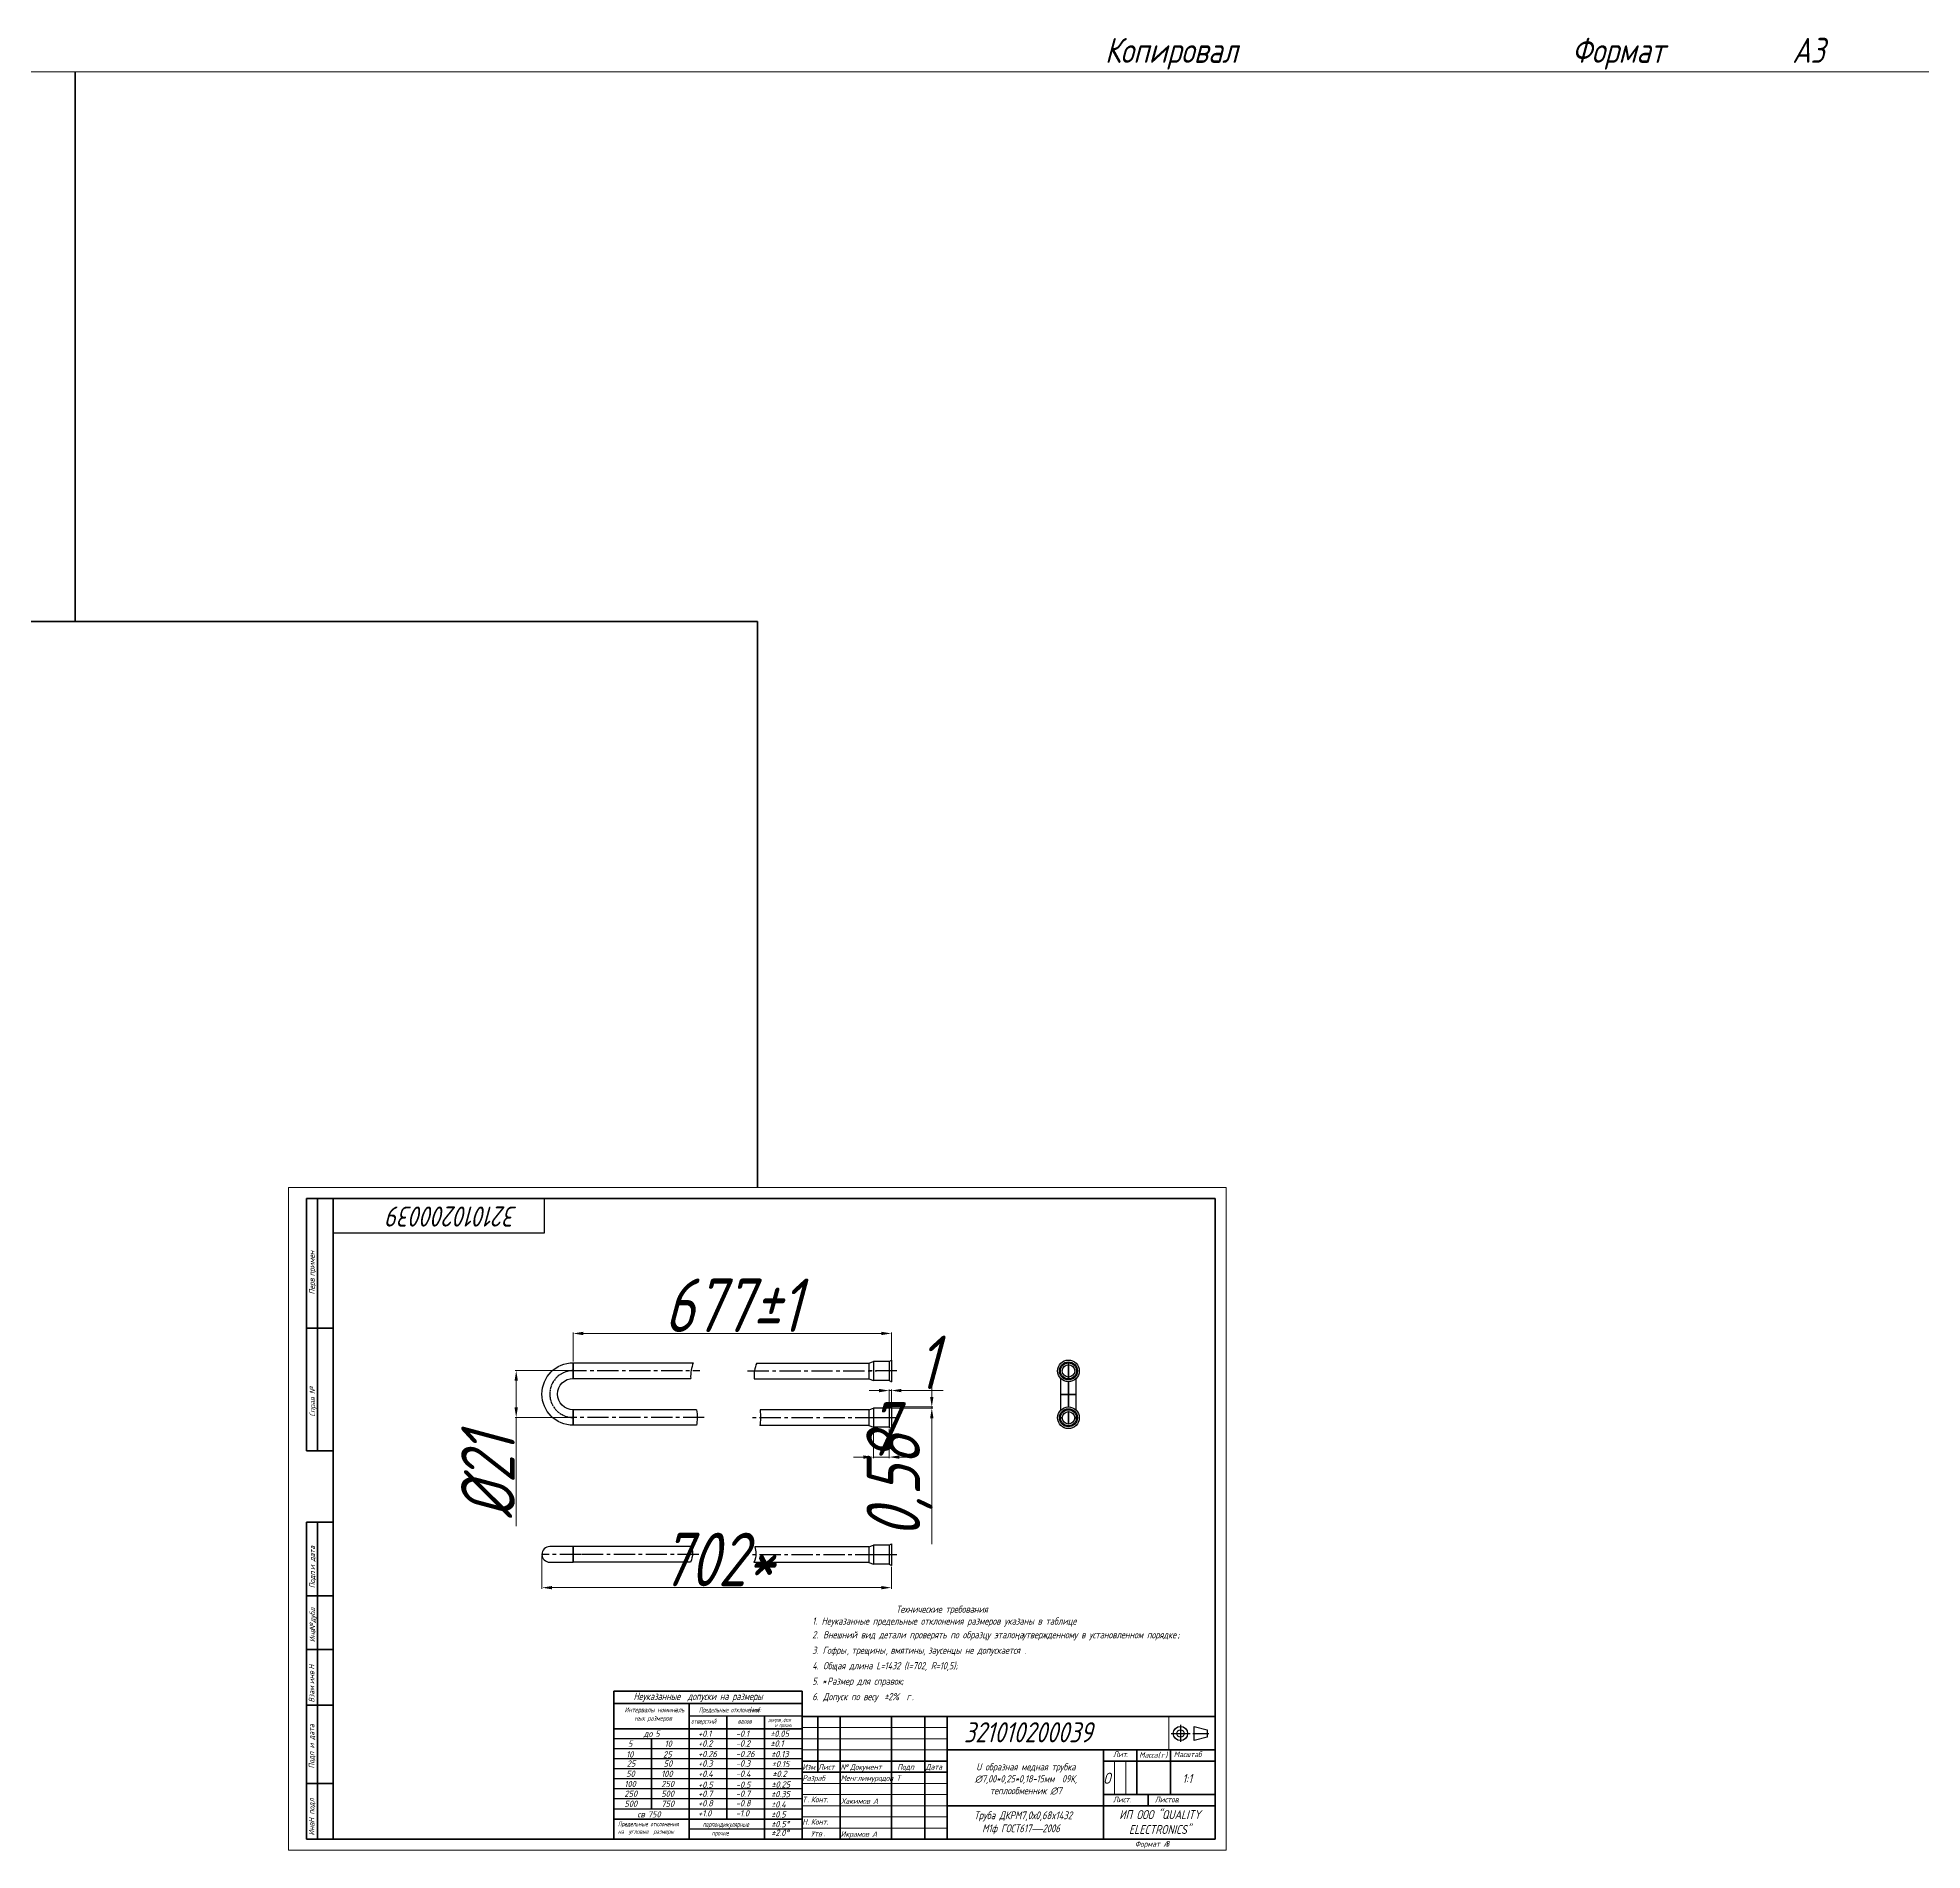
# Model space of a CAD drawing. Header units: millimetres. Extents: x 937859 to 970574, y 987894 to 996517.
# Drawn here: x 940686 to 941530, y 989513 to 990325 of the extents above; entities that cross this region are included whole.
import ezdxf

# ---------------------------------------------------------------- set-up
doc = ezdxf.new("R2010")
doc.units = ezdxf.units.MM
doc.header["$LTSCALE"] = 0.5
for name, pattern in [('CENTER2', [28.575, 19.05, -3.175, 3.175, -3.175]), ('K5LT_BASIC', [0]), ('K5LT_THIN', [0]), ('осевая', [50.8, 31.75, -6.35, 6.35, -6.35])]:
    doc.linetypes.add(name, pattern=pattern)
doc.layers.add('DIMENSION', color=1, linetype='Continuous')
doc.layers.add('Text', color=7, linetype='Continuous')
doc.layers.add('MD_Видимые', color=7, linetype='Continuous', lineweight=25)
doc.layers.add('MD_Видимые тонкие', color=7, linetype='Continuous', lineweight=35)
doc.styles.add('A2', font='GOST_A.TTF', dxfattribs={"width": 0.955, "oblique": 15, "height": 12})
doc.styles.get("Standard").update_dxf_attribs({"font": 'GOST_A.TTF', "oblique": 15})
doc.dimstyles.new('ISO-25', dxfattribs={"dimtxt": 12, "dimasz": 4.5, "dimexe": 0.5, "dimexo": 0.625, "dimtad": 1, "dimtxsty": 'A2', "dimcen": 2.5, "dimadec": 0, "dimazin": 0, "dimtfac": 1, "dimtmove": 0, "dimatfit": 3, "dimfxl": 1, "dimlwd": 9, "dimlwe": 9, "dimarcsym": 0})

# ---------------------------------------------------------------- blocks, each defined once
blk = doc.blocks.new('*D381')
at = {"color": 0, "lineweight": 9, "transparency": 16777216}
for p, q in [((940925.16, 989727.54), (940899.75, 989727.54)), ((940900.25, 989723.04), (940900.25, 989711.04)), ((940925.16, 989706.54), (940899.75, 989706.54)), ((940900.25, 989706.54), (940900.25, 989657.89))]:
    blk.add_line(p, q, dxfattribs=at)
at = {"color": 0, "lineweight": 5, "transparency": 16777216}
for points in [[(940899.5, 989723.04), (940901, 989723.04), (940900.25, 989727.54)], [(940899.5, 989711.04), (940901, 989711.04), (940900.25, 989706.54)]]:
    blk.add_solid(points, dxfattribs=at)
at = {"layer": 'Defpoints', "color": 0, "lineweight": 5, "transparency": 16777216}
for p in [(940925.78, 989727.54), (940900.25, 989706.54), (940925.78, 989706.54)]:
    blk.add_point(p, dxfattribs=at)
at = {"color": 0, "lineweight": 5, "transparency": 16777216, "insert": (940887.62, 989679.97), "char_height": 12, "attachment_point": 5, "rotation": 90, "style": 'A2'}
blk.add_mtext('{\\H2x;%%C21}', dxfattribs=at)
blk = doc.blocks.new('*D382')
at = {"color": 0, "lineweight": 9, "transparency": 16777216}
for p, q in [((940925.78, 989731.67), (940925.78, 989744.69)), ((940930.28, 989744.19), (941063.8, 989744.19)), ((941068.3, 989732.32), (941068.3, 989744.69))]:
    blk.add_line(p, q, dxfattribs=at)
at = {"color": 0, "lineweight": 5, "transparency": 16777216}
for points in [[(940930.28, 989744.94), (940930.28, 989743.44), (940925.78, 989744.19)], [(941063.8, 989744.94), (941063.8, 989743.44), (941068.3, 989744.19)]]:
    blk.add_solid(points, dxfattribs=at)
at = {"layer": 'Defpoints', "color": 0, "lineweight": 5, "transparency": 16777216}
for p in [(941068.3, 989744.19), (940925.78, 989731.04), (941068.3, 989731.69)]:
    blk.add_point(p, dxfattribs=at)
at = {"color": 0, "lineweight": 5, "transparency": 16777216, "insert": (940997.04, 989756.83), "char_height": 12, "attachment_point": 5, "style": 'A2'}
blk.add_mtext('{\\H2x;677%%P1}', dxfattribs=at)
blk = doc.blocks.new('*D383')
at = {"color": 0, "lineweight": 9, "transparency": 16777216}
for p, q in [((940911.78, 989644.54), (940911.78, 989629.79)), ((941068.3, 989639.56), (941068.3, 989629.79)), ((940916.28, 989630.29), (941063.8, 989630.29))]:
    blk.add_line(p, q, dxfattribs=at)
at = {"color": 0, "lineweight": 5, "transparency": 16777216}
for points in [[(940916.28, 989631.04), (940916.28, 989629.54), (940911.78, 989630.29)], [(941063.8, 989631.04), (941063.8, 989629.54), (941068.3, 989630.29)]]:
    blk.add_solid(points, dxfattribs=at)
at = {"layer": 'Defpoints', "color": 0, "lineweight": 5, "transparency": 16777216}
for p in [(940911.78, 989645.17), (941068.3, 989640.18), (941068.3, 989630.29)]:
    blk.add_point(p, dxfattribs=at)
at = {"color": 0, "lineweight": 5, "transparency": 16777216, "insert": (940990.35, 989642.92), "char_height": 12, "attachment_point": 5, "style": 'A2'}
blk.add_mtext('{\\H2x;702*}', dxfattribs=at)
blk = doc.blocks.new('*D384')
at = {"color": 0, "lineweight": 9, "transparency": 16777216}
for p, q in [((941060.3, 989701.51), (941060.3, 989688.3)), ((941067.3, 989701.51), (941067.3, 989688.3)), ((941055.8, 989688.8), (941051.3, 989688.8)), ((941067.3, 989688.8), (941060.3, 989688.8)), ((941071.8, 989688.8), (941076.3, 989688.8))]:
    blk.add_line(p, q, dxfattribs=at)
at = {"color": 0, "lineweight": 5, "transparency": 16777216}
for points in [[(941055.8, 989689.55), (941055.8, 989688.05), (941060.3, 989688.8)], [(941071.8, 989689.55), (941071.8, 989688.05), (941067.3, 989688.8)]]:
    blk.add_solid(points, dxfattribs=at)
at = {"layer": 'Defpoints', "color": 0, "lineweight": 5, "transparency": 16777216}
for p in [(941060.3, 989702.13), (941067.3, 989702.13), (941060.3, 989688.8)]:
    blk.add_point(p, dxfattribs=at)
at = {"color": 0, "lineweight": 5, "transparency": 16777216, "insert": (941063.8, 989701.44), "char_height": 12, "attachment_point": 5, "style": 'A2'}
blk.add_mtext('{\\H2x;7}', dxfattribs=at)
blk = doc.blocks.new('*U320')
at = {"color": 0, "linetype": 'CENTER2', "transparency": 16777216}
blk.add_line((-30.11, 0), (30.11, 0), dxfattribs=at)
blk = doc.blocks.new('*U321')
at = {"color": 0, "linetype": 'CENTER2', "transparency": 16777216}
blk.add_line((-28.9, 0), (28.9, 0), dxfattribs=at)
blk = doc.blocks.new('*U322')
at = {"color": 0, "linetype": 'CENTER2', "transparency": 16777216}
blk.add_line((31.12, 0), (-31.12, 0), dxfattribs=at)
blk = doc.blocks.new('*U313')
at = {"color": 0, "linetype": 'CENTER2', "transparency": 16777216}
blk.add_line((27.89, 0), (-27.89, 0), dxfattribs=at)
blk = doc.blocks.new('*U314')
at = {"color": 0, "linetype": 'CENTER2', "transparency": 16777216}
blk.add_line((7, 0), (-7, 0), dxfattribs=at)
blk = doc.blocks.new('*U315')
at = {"color": 0, "linetype": 'CENTER2', "transparency": 16777216}
blk.add_line((7, 0), (-7, 0), dxfattribs=at)
blk = doc.blocks.new('*U316')
at = {"color": 0, "linetype": 'CENTER2', "transparency": 16777216}
blk.add_line((29.89, 0), (-29.89, 0), dxfattribs=at)
blk = doc.blocks.new('*U317')
at = {"color": 0, "linetype": 'CENTER2', "transparency": 16777216}
blk.add_line((8.75, 0), (-8.75, 0), dxfattribs=at)
blk = doc.blocks.new('*U318')
at = {"color": 0, "linetype": 'CENTER2', "transparency": 16777216}
blk.add_line((29.11, 0), (-29.11, 0), dxfattribs=at)
blk = doc.blocks.new('*U319')
at = {"color": 0, "linetype": 'CENTER2', "transparency": 16777216}
blk.add_line((7, 0), (-7, 0), dxfattribs=at)
blk = doc.blocks.new('*D418')
at = {"color": 0, "lineweight": 9, "transparency": 16777216}
for p, q in [((941062.8, 989718.6), (941058.3, 989718.6)), ((941067.3, 989711.3), (941067.3, 989719.1)), ((941067.3, 989718.6), (941068.3, 989718.6)), ((941068.3, 989711.88), (941068.3, 989719.1)), ((941072.8, 989718.6), (941091.52, 989718.6))]:
    blk.add_line(p, q, dxfattribs=at)
at = {"color": 0, "lineweight": 5, "transparency": 16777216}
for points in [[(941062.8, 989719.35), (941062.8, 989717.85), (941067.3, 989718.6)], [(941072.8, 989719.35), (941072.8, 989717.85), (941068.3, 989718.6)]]:
    blk.add_solid(points, dxfattribs=at)
at = {"layer": 'Defpoints', "color": 0, "lineweight": 5, "transparency": 16777216}
for p in [(941068.3, 989718.6), (941067.3, 989710.68), (941068.3, 989711.26)]:
    blk.add_point(p, dxfattribs=at)
at = {"color": 0, "lineweight": 5, "transparency": 16777216, "insert": (941084.41, 989731.24), "char_height": 12, "attachment_point": 5, "style": 'A2'}
blk.add_mtext('{\\H2x;1}', dxfattribs=at)
blk = doc.blocks.new('*D419')
at = {"color": 0, "lineweight": 9, "transparency": 16777216}
for p, q in [((941086.41, 989715.76), (941086.41, 989720.26)), ((941067.93, 989710.68), (941086.91, 989710.68)), ((941068.93, 989711.26), (941086.91, 989711.26)), ((941086.41, 989711.26), (941086.41, 989710.68)), ((941086.41, 989706.18), (941086.41, 989649.76))]:
    blk.add_line(p, q, dxfattribs=at)
at = {"color": 0, "lineweight": 5, "transparency": 16777216}
for points in [[(941085.66, 989715.76), (941087.16, 989715.76), (941086.41, 989711.26)], [(941085.66, 989706.18), (941087.16, 989706.18), (941086.41, 989710.68)]]:
    blk.add_solid(points, dxfattribs=at)
at = {"layer": 'Defpoints', "color": 0, "lineweight": 5, "transparency": 16777216}
for p in [(941067.3, 989710.68), (941068.3, 989711.26), (941086.41, 989710.68)]:
    blk.add_point(p, dxfattribs=at)
at = {"color": 0, "lineweight": 5, "transparency": 16777216, "insert": (941071.97, 989675.72), "char_height": 12, "attachment_point": 5, "rotation": 90, "style": 'A2'}
blk.add_mtext('{\\H2x;0,58}', dxfattribs=at)

msp = doc.modelspace()

# ---------------------------------------------------------------- linework, layer by layer
at = {"color": 0, "linetype": 'K5LT_THIN', "lineweight": 18}
msp.add_line((941542.749, 990309.536), (939862.749, 990309.536), dxfattribs=at)
at = {"color": 1, "lineweight": 90}
for p, q in [((940702.749, 990309.536), (940702.749, 990063.234)), ((940702.749, 990063.234), (940275.542, 990063.234)), ((941008.307, 990063.234), (940702.749, 990063.234)), ((941008.307, 989809.596), (941008.307, 990063.234))]:
    msp.add_line(p, q, dxfattribs=at)
at = {"lineweight": 5}
for p, q in [((940798.307, 989809.596), (941218.307, 989809.596)), ((940798.307, 989512.596), (940798.307, 989809.596)), ((941218.307, 989809.596), (941218.307, 989512.596)), ((941192.62, 989557.596), (941192.62, 989572.596)), ((941028.307, 989567.596), (941093.307, 989567.596)), ((941028.307, 989562.596), (941093.307, 989562.596)), ((941028.307, 989557.596), (941093.307, 989557.596)), ((941168.307, 989537.596), (941168.307, 989552.596)), ((941173.307, 989537.596), (941173.307, 989552.596)), ((941173.307, 989537.596), (941173.307, 989552.596)), ((941028.307, 989542.596), (941093.307, 989542.596)), ((941028.307, 989537.596), (941093.307, 989537.596)), ((941028.307, 989532.596), (941093.307, 989532.596)), ((941028.307, 989527.596), (941093.307, 989527.596)), ((941028.307, 989522.596), (941093.307, 989522.596)), ((941218.307, 989512.596), (940798.307, 989512.596))]:
    msp.add_line(p, q, dxfattribs=at)
at = {"lineweight": 50}
for p, q in [((940806.307, 989804.596), (940818.307, 989804.596)), ((940806.307, 989691.596), (940806.307, 989804.596)), ((940811.307, 989804.596), (940818.307, 989804.596)), ((940811.307, 989691.596), (940811.307, 989804.596)), ((940818.307, 989804.596), (941213.307, 989804.596)), ((940818.307, 989517.596), (940818.307, 989804.596)), ((940818.307, 989804.596), (940818.307, 989691.596)), ((940818.307, 989804.596), (940818.307, 989691.596)), ((941213.307, 989804.596), (941213.307, 989517.596)), ((940818.307, 989746.596), (940806.307, 989746.596)), ((940818.307, 989691.596), (940806.307, 989691.596)), ((940818.307, 989691.596), (940811.307, 989691.596)), ((940806.307, 989659.596), (940818.307, 989659.596)), ((940806.307, 989602.596), (940806.307, 989659.596)), ((940811.307, 989659.596), (940818.307, 989659.596)), ((940811.307, 989602.596), (940811.307, 989659.596)), ((940818.307, 989659.596), (940818.307, 989602.596)), ((940818.307, 989659.596), (940818.307, 989602.596)), ((940806.307, 989626.596), (940818.307, 989626.596)), ((940806.307, 989602.596), (940806.307, 989626.596)), ((940818.307, 989626.596), (940818.307, 989602.596)), ((940806.307, 989602.596), (940818.307, 989602.596)), ((940806.307, 989517.596), (940806.307, 989602.596)), ((940818.307, 989602.596), (940806.307, 989602.596)), ((940818.307, 989602.596), (940806.307, 989602.596)), ((940811.307, 989602.596), (940811.307, 989517.596)), ((940818.307, 989602.596), (940811.307, 989602.596)), ((940818.307, 989602.596), (940818.307, 989517.596)), ((940806.307, 989577.596), (940818.307, 989577.596)), ((940806.307, 989542.596), (940806.307, 989577.596)), ((940818.307, 989577.596), (940818.307, 989542.596)), ((941028.307, 989572.596), (941213.307, 989572.596)), ((941028.307, 989517.596), (941028.307, 989572.596)), ((941028.307, 989572.596), (941093.307, 989572.596)), ((941035.307, 989572.596), (941035.307, 989547.596)), ((941045.307, 989572.596), (941045.307, 989517.596)), ((941068.307, 989572.596), (941068.307, 989517.596)), ((941083.307, 989572.596), (941083.307, 989517.596)), ((941093.307, 989572.596), (941093.307, 989517.596)), ((941213.307, 989572.596), (941213.307, 989517.596)), ((941093.307, 989557.596), (941213.307, 989557.596)), ((941163.307, 989557.596), (941163.307, 989517.596)), ((941178.307, 989537.596), (941178.307, 989557.596)), ((941178.307, 989537.596), (941178.307, 989557.596)), ((941193.307, 989537.596), (941193.307, 989557.596)), ((941193.307, 989537.596), (941193.307, 989557.596)), ((941028.307, 989552.596), (941093.307, 989552.596)), ((941028.307, 989547.596), (941093.307, 989547.596)), ((941163.307, 989552.596), (941213.307, 989552.596)), ((940818.307, 989542.596), (940806.307, 989542.596)), ((941163.307, 989537.596), (941213.307, 989537.596)), ((941183.307, 989532.596), (941183.307, 989537.596)), ((941093.307, 989532.596), (941213.307, 989532.596)), ((940818.307, 989517.596), (940806.307, 989517.596)), ((941213.307, 989517.596), (940818.307, 989517.596)), ((940943.932, 989517.596), (941017.057, 989517.596)), ((941213.307, 989517.596), (941028.307, 989517.596))]:
    msp.add_line(p, q, dxfattribs=at)
for p, q in [((940818.307, 989804.596), (940912.806, 989804.596)), ((940818.307, 989789.194), (940818.307, 989804.596)), ((940912.806, 989804.596), (940912.806, 989789.194)), ((940912.806, 989789.194), (940818.307, 989789.194)), ((941028.307, 989572.721), (940977.682, 989572.721)), ((941213.307, 989572.596), (941213.307, 989517.596)), ((941028.307, 989562.596), (940943.932, 989562.596)), ((941193.703, 989564.951), (941202.079, 989564.951)), ((941197.798, 989568.76), (941197.798, 989561.216)), ((941203.315, 989564.951), (941210.455, 989564.951)), ((941028.307, 989558.096), (940943.932, 989558.096)), ((941028.307, 989553.596), (940943.932, 989553.596)), ((941028.307, 989549.096), (940943.932, 989549.096)), ((941028.307, 989544.596), (940943.932, 989544.596)), ((941028.307, 989540.096), (940943.932, 989540.096)), ((941028.307, 989535.596), (940943.932, 989535.596)), ((941028.307, 989531.096), (940943.932, 989531.096)), ((941028.307, 989522.096), (940977.682, 989522.096)), ((941028.307, 989522.096), (940977.682, 989522.096))]:
    msp.add_line(p, q)
at = {"lineweight": 40}
for p, q in [((940943.932, 989583.971), (940943.932, 989517.596)), ((941028.307, 989583.971), (940943.932, 989583.971)), ((941028.307, 989583.971), (941028.307, 989517.596)), ((941028.307, 989578.346), (940943.932, 989578.346)), ((940977.682, 989578.346), (940977.682, 989517.596)), ((940994.557, 989572.721), (940994.557, 989526.596)), ((941011.432, 989572.721), (941011.432, 989517.596)), ((941028.307, 989567.096), (940943.932, 989567.096)), ((940960.807, 989562.596), (940960.807, 989531.096)), ((941028.307, 989526.596), (940943.932, 989526.596)), ((941028.307, 989517.596), (940943.932, 989517.596))]:
    msp.add_line(p, q, dxfattribs=at)
at = {"linetype": 'K5LT_BASIC', "lineweight": 40}
msp.add_line((941028.307, 989517.596), (941028.307, 989579.471), dxfattribs=at)
at = {"lineweight": 30}
for p, q in [((941203.967, 989568.146), (941209.706, 989566.568)), ((941203.967, 989564.951), (941203.967, 989568.146)), ((941203.967, 989561.755), (941203.967, 989564.951)), ((941209.706, 989563.333), (941203.967, 989561.755)), ((941209.706, 989566.568), (941209.706, 989564.951)), ((941209.706, 989564.951), (941209.706, 989563.333))]:
    msp.add_line(p, q, dxfattribs=at)
for radius in [3.196, 1.618]:
    msp.add_circle((941197.798, 989564.951), radius, dxfattribs=at)
at = {"linetype": 'осевая', "ltscale": 0.052}
msp.add_arc((940925.78, 989717.043), 10.5, 90, 270, dxfattribs=at)
for points, knots in [([(940979.581, 989731.043), (940979.153, 989729.936), (940978.443, 989727.636), (940978.35, 989725.272), (940978.413, 989724.043)], [4.7978728, 4.7978728, 4.7978728, 4.7978728, 8.3577718, 12.1345916, 12.1345916, 12.1345916, 12.1345916]), ([(941007.963, 989730.907), (941007.535, 989729.799), (941006.826, 989727.499), (941006.732, 989725.136), (941006.795, 989723.907)], [4.7978728, 4.7978728, 4.7978728, 4.7978728, 8.3577718, 12.1345916, 12.1345916, 12.1345916, 12.1345916]), ([(940981.077, 989710.043), (940981.255, 989708.77), (940981.432, 989706.423), (940981.147, 989704.104), (940980.954, 989703.043)], [26.1684758, 26.1684758, 26.1684758, 26.1684758, 29.9771569, 33.2095998, 33.2095998, 33.2095998, 33.2095998]), ([(941009.46, 989709.907), (941009.638, 989708.633), (941009.815, 989706.286), (941009.529, 989703.967), (941009.337, 989702.907)], [26.1684758, 26.1684758, 26.1684758, 26.1684758, 29.9771569, 33.2095998, 33.2095998, 33.2095998, 33.2095998]), ([(940978.763, 989648.668), (940979.015, 989647.703), (940979.462, 989645.341), (940978.888, 989643.03), (940978.369, 989641.668)], [88.6813643, 88.6813643, 88.6813643, 88.6813643, 91.6424397, 95.9596126, 95.9596126, 95.9596126, 95.9596126]), ([(941007.145, 989648.531), (941007.397, 989647.566), (941007.845, 989645.204), (941007.27, 989642.893), (941006.751, 989641.531)], [88.6813643, 88.6813643, 88.6813643, 88.6813643, 91.6424397, 95.9596126, 95.9596126, 95.9596126, 95.9596126])]:
    msp.add_open_spline(points, degree=3, knots=knots)
at = {"layer": 'MD_Видимые', "extrusion": (0, 0, -1)}
for p, q in [((940925.78, 989731.043), (940979.581, 989731.043)), ((941007.963, 989730.907), (941058.178, 989730.907)), ((941058.178, 989730.907), (941060.301, 989731.679)), ((941058.178, 989730.907), (941058.178, 989723.907)), ((941060.301, 989731.679), (941060.301, 989723.134)), ((941067.301, 989731.679), (941060.301, 989731.679)), ((941067.301, 989731.679), (941068.301, 989732.257)), ((941067.301, 989731.679), (941067.301, 989723.134)), ((941068.301, 989732.257), (941068.301, 989722.557)), ((940925.78, 989724.043), (940978.413, 989724.043)), ((941006.795, 989723.907), (941058.178, 989723.907)), ((941058.178, 989723.907), (941060.301, 989723.134)), ((941067.301, 989723.134), (941060.301, 989723.134)), ((941067.301, 989723.134), (941068.301, 989722.557)), ((940981.077, 989710.043), (940925.78, 989710.043)), ((941058.178, 989709.907), (941009.46, 989709.907)), ((941058.178, 989709.907), (941060.301, 989710.679)), ((941058.178, 989709.907), (941058.178, 989706.407)), ((941058.178, 989706.407), (941058.178, 989702.907)), ((941060.301, 989710.679), (941060.301, 989706.407)), ((941067.301, 989710.679), (941060.301, 989710.679)), ((941060.301, 989706.407), (941060.301, 989702.134)), ((941067.301, 989710.679), (941068.301, 989711.257)), ((941067.301, 989710.679), (941067.301, 989706.407)), ((941067.301, 989706.407), (941067.301, 989702.134)), ((941068.301, 989711.257), (941068.301, 989706.407)), ((941068.301, 989706.407), (941068.301, 989701.557)), ((940980.954, 989703.043), (940925.78, 989703.043)), ((941058.178, 989702.907), (941009.337, 989702.907)), ((941058.178, 989702.907), (941060.301, 989702.134)), ((941067.301, 989702.134), (941060.301, 989702.134)), ((941067.301, 989702.134), (941068.301, 989701.557))]:
    msp.add_line(p, q, dxfattribs=at)
at = {"layer": 'MD_Видимые', "extrusion": (1, -1.83697e-16, -2.96644e-13)}
for p, q in [((941144.125, 989724.049), (941144.125, 989716.907)), ((941151.125, 989716.907), (941151.125, 989724.049)), ((941144.125, 989716.907), (941144.125, 989709.764)), ((941151.125, 989709.764), (941151.125, 989716.907))]:
    msp.add_line(p, q, dxfattribs=at)
at = {"layer": 'MD_Видимые', "extrusion": (-4.05742e-16, -1, -2.96676e-13)}
for p, q in [((940925.78, 989648.668), (940915.28, 989648.668)), ((940978.763, 989648.668), (940925.78, 989648.668)), ((941058.178, 989648.531), (941007.145, 989648.531)), ((941058.178, 989648.531), (941060.301, 989649.304)), ((941058.178, 989648.531), (941058.178, 989641.531)), ((941067.301, 989649.304), (941060.301, 989649.304)), ((941060.301, 989649.304), (941060.301, 989640.759)), ((941067.301, 989649.304), (941068.301, 989649.881)), ((941067.301, 989649.304), (941067.301, 989640.759)), ((941068.301, 989649.881), (941068.301, 989640.181)), ((940915.28, 989641.668), (940925.78, 989641.668)), ((940978.369, 989641.668), (940925.78, 989641.668)), ((941058.178, 989641.531), (941006.751, 989641.531)), ((941058.178, 989641.531), (941060.301, 989640.759)), ((941067.301, 989640.759), (941060.301, 989640.759)), ((941067.301, 989640.759), (941068.301, 989640.181))]:
    msp.add_line(p, q, dxfattribs=at)
at = {"layer": 'MD_Видимые', "extrusion": (0, 0, -1)}
for radius, start, end in [(14, 0, 90), (7, 0, 90), (14, 270, 0), (7, 270, 0)]:
    msp.add_arc((-940925.78, 989717.043), radius, start, end, dxfattribs=at)
at = {"layer": 'MD_Видимые', "extrusion": (5.04646e-29, -1.22465e-16, -1)}
for centre, radius, start, end in [((-941147.625, 989727.407), 4.85, 270, 90), ((-941147.625, 989727.407), 4.03, 270, 90), ((-941147.625, 989727.407), 3.563, 270, 90), ((-941147.625, 989727.407), 4.85, 90, 270), ((-941147.625, 989727.407), 4.03, 90, 270), ((-941147.625, 989727.407), 3.563, 90, 270), ((-941147.625, 989727.407), 2.79, 270, 90), ((-941147.625, 989727.407), 2.79, 90, 270), ((-941147.625, 989706.407), 4.85, 0, 180), ((-941147.625, 989706.407), 4.85, 180, 0), ((-941147.625, 989706.407), 4.03, 0, 180), ((-941147.625, 989706.407), 4.03, 180, 0), ((-941147.625, 989706.407), 3.563, 0, 180), ((-941147.625, 989706.407), 3.563, 180, 0), ((-941147.625, 989706.407), 2.79, 0, 180), ((-941147.625, 989706.407), 2.79, 180, 0)]:
    msp.add_arc(centre, radius, start, end, dxfattribs=at)
at = {"layer": 'MD_Видимые'}
for start, end in [(90, 180), (180, 270)]:
    msp.add_arc((940915.28, 989645.168), 3.5, start, end, dxfattribs=at)
at = {"layer": 'MD_Видимые тонкие', "extrusion": (0, 0, -1)}
for p, q in [((940925.78, 989731.043), (940925.78, 989724.043)), ((940925.78, 989706.543), (940925.78, 989710.043)), ((940925.78, 989703.043), (940925.78, 989706.543))]:
    msp.add_line(p, q, dxfattribs=at)
at = {"layer": 'MD_Видимые тонкие', "extrusion": (1, -1.83697e-16, -2.96644e-13)}
for p, q in [((941147.625, 989730.969), (941147.625, 989731.437)), ((941147.625, 989730.197), (941147.625, 989730.969)), ((941147.625, 989724.617), (941147.625, 989730.197)), ((941147.625, 989724.617), (941147.625, 989723.844)), ((941147.625, 989723.844), (941147.625, 989723.376)), ((941147.625, 989716.907), (941147.625, 989722.557)), ((941144.125, 989716.907), (941147.625, 989716.907)), ((941147.625, 989716.907), (941151.125, 989716.907)), ((941147.625, 989711.257), (941147.625, 989716.907)), ((941144.062, 989706.407), (941143.595, 989706.407)), ((941144.835, 989706.407), (941144.062, 989706.407)), ((941147.625, 989703.617), (941147.625, 989709.197)), ((941150.415, 989706.407), (941151.188, 989706.407)), ((941151.188, 989706.407), (941151.655, 989706.407))]:
    msp.add_line(p, q, dxfattribs=at)
at = {"layer": 'MD_Видимые тонкие', "extrusion": (-4.05742e-16, -1, -2.96676e-13)}
for p, q in [((940925.78, 989645.168), (940925.78, 989648.668)), ((940925.78, 989641.668), (940925.78, 989645.168))]:
    msp.add_line(p, q, dxfattribs=at)

# ---------------------------------------------------------------- block references
at = {"linetype": 'CENTER2'}
for name, p in [('*U320', (940952.388, 989727.543)), ('*U321', (941032.779, 989727.407)), ('*U315', (941063.801, 989727.407)), ('*U322', (940953.398, 989706.543)), ('*U313', (941033.788, 989706.407)), ('*U314', (941063.801, 989706.407)), ('*U317', (940920.53, 989645.168)), ('*U316', (940952.173, 989645.168)), ('*U318', (941032.563, 989645.031)), ('*U319', (941063.801, 989645.031))]:
    msp.add_blockref(name, p, dxfattribs=at)

# ---------------------------------------------------------------- texts
at = {"oblique": 15}
for s, height, rotation, p in [('321010200039', 9, 180, (940900.741, 989801.081)), ('Н', 2.5, 90, (940809.845, 989593.63)), ('инв', 2.5, 90, (940809.845, 989587.085)), ('. ', 2.5, 90, (940809.845, 989592.041)), ('Взам', 2.5, 90, (940809.845, 989578.844)), ('. ', 2.5, 90, (940809.845, 989585.496)), ('Подп и дата', 2.5, 90, (940809.845, 989549.239)), ('Н подл', 2.5, 90, (940809.853, 989524.931)), ('Инв', 2.5, 90, (940809.853, 989519.272)), ('.', 2.5, 90, (940809.853, 989524.413))]:
    msp.add_text(s, height=height, rotation=rotation, dxfattribs=at).set_placement(p)
for s, height, width, p in [('Неуказанные  допуски на размеры', 3.375, 0.8, (940952.83, 989579.922)), ('Интервалы номиналь', 2.25, 0.9, (940948.807, 989574.428)), ('ных размеров', 2.25, 0.9, (940953.243, 989570.678)), ('-', 2.25, 0.9, (940970.823, 989574.428)), ('отверстий', 2.25, 0.8, (940978.631, 989569.318)), ('Предельные отклонения', 2.25, 0.8, (940982.104, 989574.42)), ('валов', 2.25, 0.8, (940999.498, 989569.337)), ('(', 2.25, 0.8, (941004.692, 989574.42)), ('мм', 2.25, 0.8, (941005.853, 989574.42)), ('):', 2.25, 0.8, (941008.598, 989574.42)), ('радиусов  ', 1.6875, 0.6, (941013.243, 989570.255)), (', ', 1.6875, 0.6, (941019.192, 989570.255)), ('фасок', 1.6875, 0.6, (941019.872, 989570.255)), ('и прочих', 1.6875, 0.8, (941015.984, 989567.842)), ('на  угловые  размеры', 2.025, 0.9, (940945.851, 989520)), ('Предельные отклонения', 2.025, 0.9, (940945.851, 989523.375)), (':', 2.025, 0.9, (940966.506, 989520)), ('перпендикулярные', 2.25, 0.8, (940983.832, 989523.09)), ('прочие', 2.25, 0.8, (940987.828, 989519.233))]:
    msp.add_text(s, height=height, dxfattribs=dict(at, width=width)).set_placement(p)
for s, height, p in [('до ', 2.8125, (940957.32, 989563.458)), ('5', 2.812, (940962.493, 989563.458)), ('+0.1', 2.8125, (940981.729, 989563.458)), ('+0.2', 2.8125, (940981.729, 989559.039)), ('-0.1', 2.8125, (940998.614, 989563.458)), ('-0.2', 2.8125, (940998.614, 989559.039)), ('±0.05', 2.8125, (941014.044, 989563.458)), ('321010200039', 9, (941100.742, 989560.984)), ('10', 2.8125, (940949.503, 989554.159)), ('5', 2.812, (940950.306, 989558.979)), ('25', 2.8125, (940966.013, 989554.159)), ('10', 2.8125, (940966.739, 989558.979)), ('+0.26', 2.8125, (940981.729, 989554.349)), ('-0.26', 2.8125, (940998.614, 989554.349)), ('±0.1', 2.8125, (941014.098, 989559.021)), ('±0.13', 2.8125, (941014.418, 989554.303)), ('Лит', 2.5, (941167.601, 989554.39)), ('.', 2.5, (941173.449, 989554.39)), ('Масса', 2.5, (941179.31, 989554.052)), ('(', 2.5, (941187.669, 989554.052)), ('г', 2.5, (941189.101, 989554.052)), (')', 2.5, (941191.008, 989554.052)), ('Масштаб', 2.5, (941194.816, 989554.375)), ('50', 2.8125, (940949.486, 989545.458)), ('25', 2.8125, (940949.756, 989550.076)), ('100', 2.8125, (940965.204, 989545.458)), ('50', 2.8125, (940966.302, 989550.076)), ('+0.3', 2.8125, (940981.729, 989550.089)), ('+0.4', 2.8125, (940981.729, 989545.458)), ('-0.3', 2.8125, (940998.614, 989550.089)), ('-0.4', 2.8125, (940998.614, 989545.458)), ('±0.15', 2.8125, (941014.703, 989549.863)), ('±0.2', 2.8125, (941014.987, 989545.43)), ('Разраб', 2.5, (941028.421, 989543.738)), ('Изм', 2.5, (941028.421, 989548.679)), ('.', 2.5, (941033.651, 989548.679)), ('Лист', 2.5, (941035.514, 989548.704)), ('№ ', 2.5, (941045.569, 989548.704)), ('Менглимуродов Т', 2.5, (941045.603, 989543.723)), ('Документ', 2.5, (941049.81, 989548.704)), ('Подп', 2.5, (941070.969, 989548.704)), ('.', 2.5, (941077.532, 989548.704)), ('Дата', 2.5, (941083.685, 989548.704)), ('O', 5, (941163.136, 989542.383)), ('1:1', 4, (941198.737, 989542.759)), ('250', 2.8125, (940948.694, 989536.547)), ('100', 2.8125, (940948.694, 989540.918)), ('250', 2.8125, (940965.204, 989540.918)), ('500', 2.8125, (940965.206, 989536.547)), ('+0.5', 2.8125, (940981.729, 989540.546)), ('+0.7', 2.8125, (940981.729, 989536.546)), ('-0.5', 2.8125, (940998.614, 989540.546)), ('-0.7', 2.8125, (940998.614, 989536.546)), ('±0.35', 2.8125, (941014.427, 989536.399)), ('±0.25', 2.8125, (941014.551, 989540.664)), ('Т', 2.5, (941028.421, 989534.129)), ('Конт', 2.5, (941032.287, 989534.129)), ('.', 2.5, (941037.751, 989543.738)), ('.', 2.5, (941068.241, 989543.723)), ('Лист', 2.5, (941167.601, 989534.116)), ('Листов', 2.5, (941186.336, 989534.116)), ('500', 2.8125, (940948.696, 989532.047)), (' св ', 2.8125, (940952.775, 989527.321)), ('750', 2.8125, (940959.154, 989527.321)), ('750', 2.8125, (940965.206, 989532.047)), ('+0.8', 2.8125, (940981.729, 989532.268)), ('+1.0', 2.8125, (940981.729, 989527.768)), ('-0.8', 2.8125, (940998.614, 989532.268)), ('-1.0', 2.8125, (940998.614, 989527.768)), ('±0.4', 2.8125, (941014.427, 989531.786)), ('±0.5', 2.8125, (941014.427, 989527.286)), ('. ', 2.5, (941030.698, 989534.129)), ('.', 2.5, (941039.386, 989534.129)), ('Хакимов А', 2.5, (941045.811, 989533.423)), ('.', 2.5, (941059.875, 989533.423)), ('.', 2.5, (941174.878, 989534.116)), ('.', 2.5, (941196.47, 989534.116)), ('±0.5°', 2.8125, (941014.455, 989522.958)), ('±2.0°', 2.8125, (941014.455, 989519.016)), ('Н', 2.5, (941028.421, 989524.128)), ('. ', 2.5, (941030.698, 989524.128)), ('Утв', 2.5, (941032.299, 989518.828)), ('Конт', 2.5, (941032.287, 989524.128)), ('.', 2.5, (941039.386, 989524.128)), ('Икрамов А', 2.5, (941045.603, 989518.652)), ('.', 2.5, (941037.969, 989518.828)), ('.', 2.5, (941059.494, 989518.652)), ('Формат А', 2.5, (941177.371, 989514.205)), ('3', 2.5, (941191.076, 989514.205))]:
    msp.add_text(s, height=height, dxfattribs=at).set_placement(p)
at = {"attachment_point": 1}
for s, width, gutter_width, heights, insert, char_height in [('\\pxqc;Копировал', 288.65722, 2.216, [19.915], (941049.329, 990324.729), 11.2), ('\\pxqc;Формат', 288.65722, 2.216, [19.915], (941249.517, 990324.729), 11.2), ('\\pxqc;A3', 288.65722, 2.216, [19.915], (941334.771, 990324.729), 11.2), ('\\pxqc;ИП ООО "QUALITY \\PELECTRONICS"', 44.33436, 0.187, [0], (941166.445, 989530.59), 4)]:
    msp.add_mtext_dynamic_manual_height_columns(s, width=width, gutter_width=gutter_width, heights=heights, dxfattribs=dict(at, insert=insert, char_height=char_height))
for s, insert, char_height, width in [('\\pxqc;U образная медная трубка ∅7,00*0,25*0,18-15мм  09К, теплообменник ∅7', (941095.845, 989551.594), 3.2, 65.42075), ('Труба ДКРМ7,0х0,68x1432\\P  M1ф ГОСТ617{\\fArial|b0|i0|c0|p34;—}2006 ', (941105.41, 989530.027), 3.5, 58.17207)]:
    msp.add_mtext(s, dxfattribs=dict(at, insert=insert, char_height=char_height, width=width))
at = {"layer": 'DIMENSION', "color": 0, "oblique": 15}
for s, p in [('примен', (940809.959, 989769.844)), ('Перв', (940809.959, 989761.692)), ('. ', (940809.959, 989768.255)), ('. №', (940810.194, 989714.754)), ('Справ', (940810.194, 989706.941)), ('и дата', (940810.101, 989638.215)), ('Подп', (940810.101, 989630.063)), ('. ', (940810.101, 989636.626)), ('дубл', (940810.198, 989614.53)), ('.№ ', (940810.198, 989610.41)), ('.', (940810.198, 989620.157)), ('Инв', (940810.198, 989605.837))]:
    msp.add_text(s, height=2.5, rotation=90, dxfattribs=at).set_placement(p)
at = {"layer": 'Text', "oblique": 15}
for s, p in [('                      Технические требования', (941033.101, 989619.047)), (':', (941104.816, 989619.047)), ('1. ', (941032.87, 989613.714)), ('Неуказанные предельные отклонения размеров указаны в таблице', (941037.042, 989613.714)), (';', (941147.271, 989613.714)), ('2. ', (941032.87, 989607.58)), ('Внешний вид детали проверять по образцу эталона', (941037.728, 989607.58)), (', ', (941124.88, 989607.58)), ('утвержденному в установленном порядке', (941126.992, 989607.58)), (';', (941196.421, 989607.58)), ('3. ', (941032.873, 989600.647)), ('4. ', (941032.873, 989593.714)), ('Гофры', (941037.501, 989600.647)), ('Общая длина L=1432 (l=702, R=10,5);', (941037.73, 989593.714)), (', ', (941048.416, 989600.647)), ('трещины', (941050.528, 989600.647)), (', ', (941065.769, 989600.647)), ('вмятины', (941067.882, 989600.647)), (', ', (941082.682, 989600.647)), ('заусенцы не допускается', (941084.794, 989600.647)), ('.', (941127.823, 989600.647)), ('5. *', (941032.873, 989586.78)), ('Размер для справок', (941039.559, 989586.78)), (';', (941072.759, 989586.78)), ('6. ', (941032.873, 989579.847)), ('Допуск по весу ', (941037.73, 989579.847)), ('±2%%% ', (941065.102, 989579.847)), ('г', (941075.102, 989579.847)), ('.', (941077.543, 989579.847))]:
    msp.add_text(s, height=3.2, dxfattribs=at).set_placement(p)

# ---------------------------------------------------------------- dimensions: what is measured, and where the dimension line sits
at = {"lineweight": 5}
dim = msp.add_linear_dim(base=(941068.301, 989744.195), p1=(940925.78, 989731.043), p2=(941068.301, 989731.695), text='{\\H2x;677%%P1}', dimstyle='ISO-25', dxfattribs=at)
dim.commit()
dim.dimension.update_dxf_attribs({"geometry": '*D382', "text_midpoint": (940997.041, 989756.828)})
for base, p1, p2, text, picture, middle in [((941068.301, 989718.603), (941067.301, 989710.679), (941068.301, 989711.257), '{\\H2x;<>}', '*D418', (941084.412, 989718.603)), ((941060.301, 989688.804), (941067.301, 989702.134), (941060.301, 989702.134), '{\\H2x;7}', '*D384', (941063.801, 989688.804)), ((941068.301, 989630.289), (940911.78, 989645.168), (941068.301, 989640.181), '{\\H2x;702*}', '*D383', (940990.346, 989630.289))]:
    dim = msp.add_linear_dim(base=base, p1=p1, p2=p2, text=text, dimstyle='ISO-25', dxfattribs=at)
    dim.commit()
    dim.dimension.update_dxf_attribs({"geometry": picture, "text_midpoint": middle, "dimtype": 160})
dim = msp.add_linear_dim(base=(940900.253, 989706.543), p1=(940925.78, 989727.543), p2=(940925.78, 989706.543), angle=90, text='{\\H2x;%%C21}', dimstyle='ISO-25', dxfattribs=at)
dim.commit()
dim.dimension.update_dxf_attribs({"geometry": '*D381', "text_midpoint": (940887.62, 989679.966)})
dim = msp.add_linear_dim(base=(941086.407, 989710.679), p1=(941068.301, 989711.257), p2=(941067.301, 989710.679), angle=90, text='{\\H2x;<>}', dimstyle='ISO-25', dxfattribs=at)
dim.commit()
dim.dimension.update_dxf_attribs({"geometry": '*D419', "text_midpoint": (941086.407, 989675.719), "dimtype": 160})

doc.saveas('drawing.dxf')
